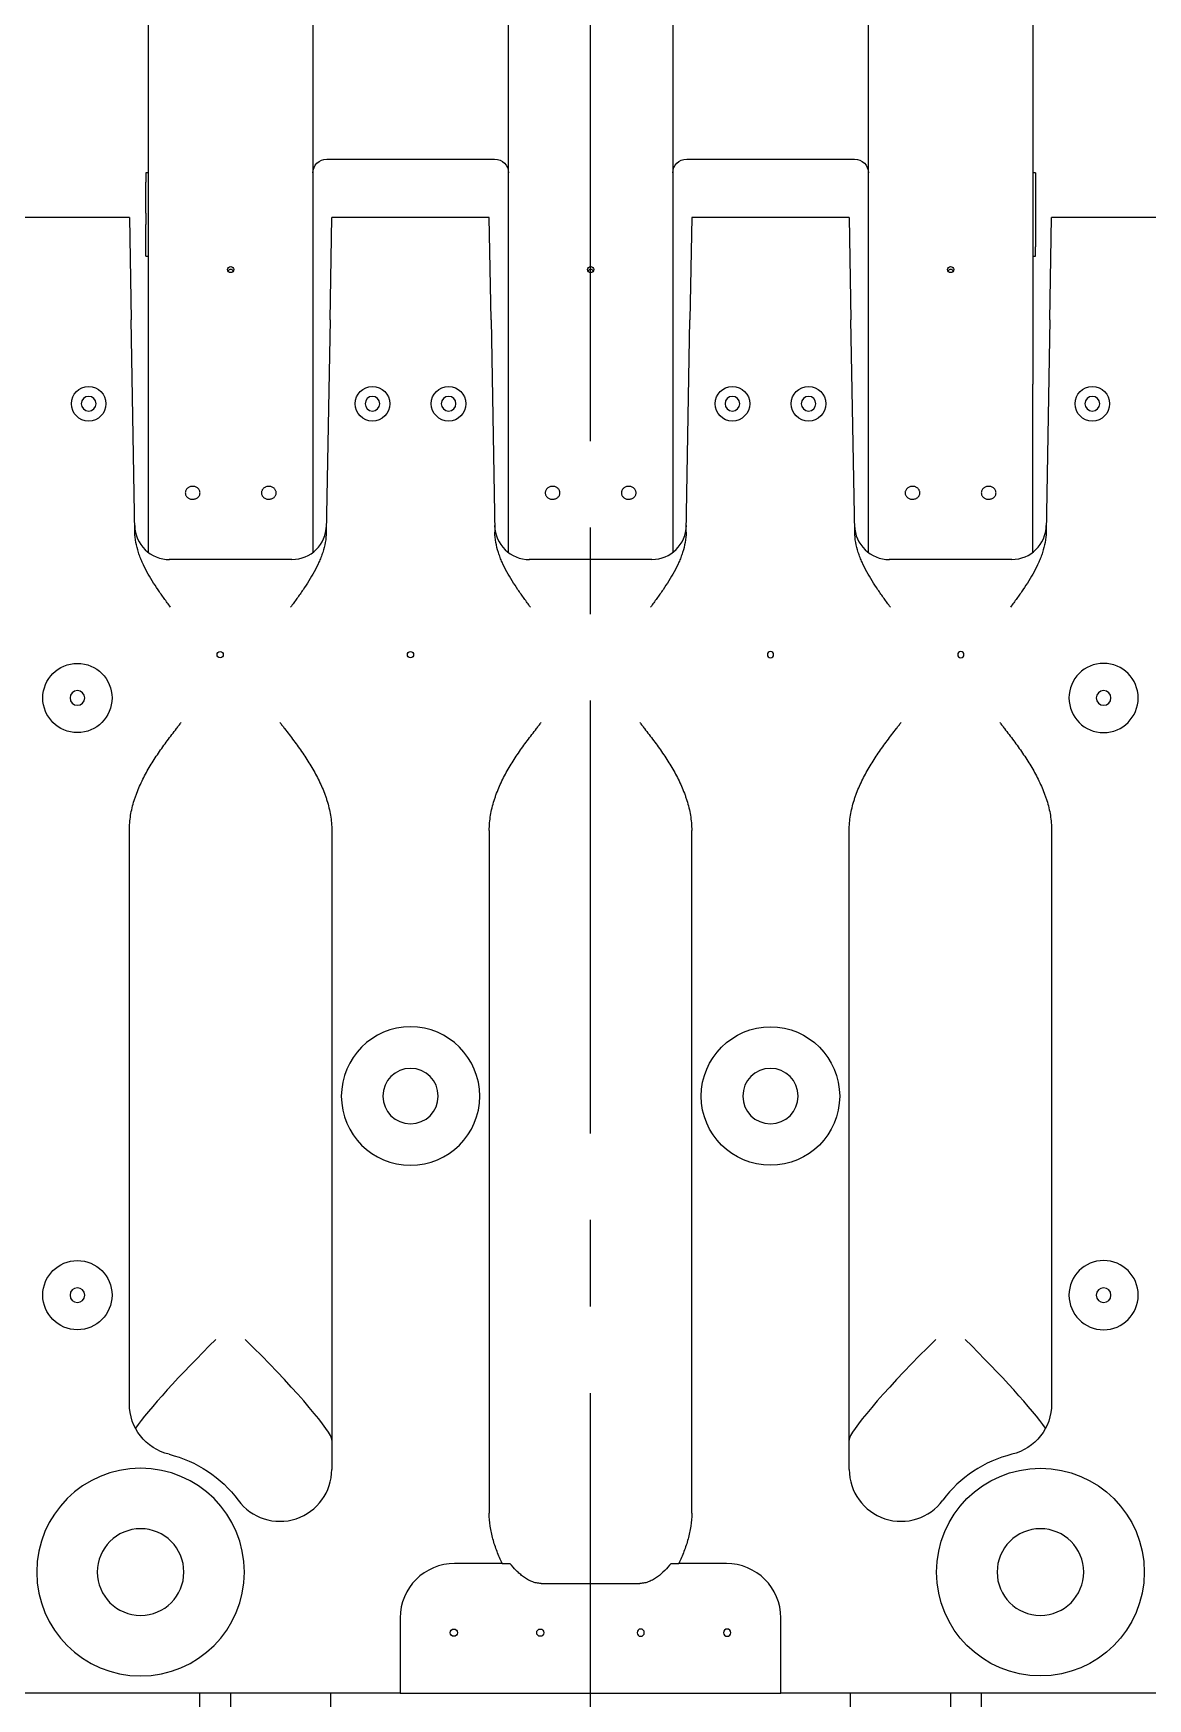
# Model space of a CAD drawing. Header units: millimetres. Extents: x 10462777 to 22643323, y 453826 to 1389191.
# Drawn here: x 11290786 to 11291430, y 580603 to 581565 of the extents above; entities that cross this region are included whole.
import ezdxf

# ---------------------------------------------------------------- set-up
doc = ezdxf.new("R2010")
doc.units = ezdxf.units.MM
doc.header["$LTSCALE"] = 200
doc.header["$MEASUREMENT"] = 0
doc.linetypes.add('CENTER', pattern=[2, 1.25, -0.25, 0.25, -0.25])
doc.linetypes.add('PHANTOM', pattern=[2.5, 1.25, -0.25, 0.25, -0.25, 0.25, -0.25])
doc.layers.get('0').update_dxf_attribs({"linetype": 'CONTINUOUS'})
doc.layers.add('1', color=1, linetype='CENTER')
doc.layers.add('2', color=2, linetype='CONTINUOUS')
doc.layers.add('LAYOUT', color=8, linetype='CONTINUOUS', lineweight=25)

# ---------------------------------------------------------------- blocks, each defined once
blk = doc.blocks.new('A$C7DA30AB0')
at = {"layer": 'LAYOUT', "color": 6, "linetype": 'PHANTOM'}
blk.add_circle((3030.45, 3025.99, 0), 2693.02, dxfattribs=at)

msp = doc.modelspace()

# ---------------------------------------------------------------- linework, layer by layer
at = {"layer": '1', "color": 23, "linetype": 'CENTER'}
msp.add_line((11291107.87228, 579329.36568, 0), (11291107.87228, 587294.33381, 0), dxfattribs=at)
at = {"layer": '2', "color": 124, "linetype": 'Continuous'}
for p, q in [((11290852.46866, 581362.16834, 0), (11290852.46866, 581854.12157, 0)), ((11290947.47001, 581854.12157, 0), (11290947.47001, 581362.16834, 0)), ((11291060.47161, 581362.16834, 0), (11291060.47161, 581854.12157, 0)), ((11291155.47296, 581854.12157, 0), (11291155.47296, 581362.16834, 0)), ((11291268.47457, 581362.16834, 0), (11291268.47457, 581854.12157, 0)), ((11291363.47591, 581854.12157, 0), (11291363.47591, 581362.16834, 0)), ((11290955.47012, 581492.24045, 0), (11291052.4715, 581492.24045, 0)), ((11291163.47307, 581492.24045, 0), (11291260.47445, 581492.24045, 0)), ((11290852.46866, 581484.2178, 0), (11290850.96864, 581484.2178, 0)), ((11290850.96864, 581484.2178, 0), (11290850.96864, 581478.88317, 0)), ((11291364.97594, 581484.2178, 0), (11291363.47591, 581484.2178, 0)), ((11291364.97594, 581484.2178, 0), (11291364.97594, 581484.18078, 0)), ((11291364.97594, 581484.18078, 0), (11291364.97594, 581466.10268, 0)), ((11290850.96864, 581460.99396, 0), (11290850.96864, 581478.88317, 0)), ((11290850.96864, 581460.99396, 0), (11290850.96864, 581454.36544, 0)), ((11291364.97594, 581466.1397, 0), (11291364.97594, 581459.47416, 0)), ((11290841.3685, 581458.41265, 0), (11290750.36721, 581458.41265, 0)), ((11290841.3685, 581458.41265, 0), (11290842.40001, 581399.31722, 0)), ((11290850.96864, 581436.28733, 0), (11290850.96864, 581454.36544, 0)), ((11290957.33865, 581399.31722, 0), (11290958.37016, 581458.41265, 0)), ((11291049.37145, 581458.41265, 0), (11290958.37016, 581458.41265, 0)), ((11291050.40297, 581399.31722, 0), (11291049.37145, 581458.41265, 0)), ((11291166.37312, 581458.41265, 0), (11291165.3416, 581399.31722, 0)), ((11291257.37441, 581458.41265, 0), (11291166.37312, 581458.41265, 0)), ((11291257.37441, 581458.41265, 0), (11291258.40592, 581399.31722, 0)), ((11291364.97594, 581459.47416, 0), (11291364.97594, 581441.58495, 0)), ((11291373.34456, 581399.31722, 0), (11291374.37607, 581458.41265, 0)), ((11291465.97737, 581458.41265, 0), (11291374.37607, 581458.41265, 0)), ((11290850.96864, 581436.25032, 0), (11290850.96864, 581436.28733, 0)), ((11290850.96864, 581436.25032, 0), (11290852.46866, 581436.25032, 0)), ((11291363.47591, 581436.25032, 0), (11291364.97594, 581436.25032, 0)), ((11291364.97594, 581436.25032, 0), (11291364.97594, 581441.58495, 0)), ((11290844.53953, 581276.74454, 0), (11290842.40001, 581399.31722, 0)), ((11290957.33865, 581399.31722, 0), (11290955.19913, 581276.74454, 0)), ((11291050.40297, 581399.31722, 0), (11291052.54248, 581276.74454, 0)), ((11291163.20209, 581276.74454, 0), (11291165.3416, 581399.31722, 0)), ((11291260.54544, 581276.74454, 0), (11291258.40592, 581399.31722, 0)), ((11291373.34456, 581399.31722, 0), (11291371.20504, 581276.74454, 0)), ((11290852.46866, 581264.91036, 0), (11290852.46866, 581362.16834, 0)), ((11290947.47001, 581362.16834, 0), (11290947.47001, 581265.06154, 0)), ((11291060.47161, 581264.91036, 0), (11291060.47161, 581362.16834, 0)), ((11291155.47296, 581362.16834, 0), (11291155.47296, 581265.06154, 0)), ((11291268.47457, 581264.91036, 0), (11291268.47457, 581362.16834, 0)), ((11291363.47591, 581265.06154, 0), (11291363.47591, 581362.16834, 0)), ((11290935.26851, 581260.90984, 0), (11290864.47015, 581260.90984, 0)), ((11291143.27147, 581260.90984, 0), (11291072.4731, 581260.90984, 0)), ((11291351.27442, 581260.90984, 0), (11291280.47606, 581260.90984, 0)), ((11290841.3685, 580773.10245, 0), (11290841.3685, 581104.32252, 0)), ((11290958.37016, 581104.32252, 0), (11290958.37016, 580735.22986, 0)), ((11291049.37145, 581104.32252, 0), (11291049.37145, 580709.98565, 0)), ((11291166.37312, 580709.98565, 0), (11291166.37312, 581104.32252, 0)), ((11291257.37441, 580735.22986, 0), (11291257.37441, 581104.32252, 0)), ((11291374.37607, 581104.32252, 0), (11291374.37607, 580773.10245, 0)), ((11291056.91223, 580680.9016, 0), (11291029.37117, 580680.9016, 0)), ((11291186.3734, 580680.9016, 0), (11291158.83234, 580680.9016, 0)), ((11291079.37188, 580669.32958, 0), (11291136.37269, 580669.32958, 0)), ((11290997.87072, 580649.40116, 0), (11290997.87072, 580605.90054, 0)), ((11291217.87385, 580605.90054, 0), (11291217.87385, 580649.40116, 0)), ((11290997.87072, 580605.90054, 0), (11290780.86764, 580605.90054, 0)), ((11290997.87072, 580605.90054, 0), (11291217.87385, 580605.90054, 0)), ((11291434.87693, 580605.90054, 0), (11291217.87385, 580605.90054, 0))]:
    msp.add_line(p, q, dxfattribs=at)
at = {"layer": '2', "color": 252, "linetype": 'Continuous'}
for p, q in [((11290881.86907, 580605.90054, 0), (11290881.86907, 580465.89855, 0)), ((11290899.86933, 580605.90054, 0), (11290899.86933, 580591.47283, 0)), ((11290957.87015, 580565.93515, 0), (11290957.87015, 580605.90054, 0)), ((11291257.87441, 580605.90054, 0), (11291257.87441, 580565.93515, 0)), ((11291315.87524, 580605.90054, 0), (11291315.87524, 580580.74893, 0)), ((11291333.87549, 580465.89855, 0), (11291333.87549, 580605.90054, 0))]:
    msp.add_line(p, q, dxfattribs=at)
at = {"layer": '2', "color": 124, "linetype": 'Continuous'}
for centre, radius in [((11290817.86816, 581350.91112, 0), 10.00014), ((11290981.87049, 581350.91112, 0), 10.00014), ((11291025.87112, 581350.91112, 0), 10.00014), ((11291189.87345, 581350.91112, 0), 10.00014), ((11291233.87407, 581350.91112, 0), 10.00014), ((11291397.8764, 581350.91112, 0), 10.00014), ((11290893.86924, 581205.90906, 0), 1.80003), ((11291003.87081, 581205.90906, 0), 1.80003), ((11290811.36807, 581180.90871, 0), 20.00028), ((11291211.87376, 580950.90544, 0), 40.00057), ((11290811.36807, 580835.9038, 0), 20.00028), ((11291367.87598, 580675.90153, 0), 60.00085), ((11291028.87116, 580640.90104, 0), 2.10003), ((11291078.87187, 580640.90104, 0), 2.10003)]:
    msp.add_circle(centre, radius, dxfattribs=at)
at = {"layer": '2', "color": 124, "linetype": 'Continuous', "extrusion": (0, 0, -1)}
for centre, radius in [((-11290817.86816, 581350.91112, 0), 4.25006), ((-11290981.87049, 581350.91112, 0), 4.25006), ((-11291025.87112, 581350.91112, 0), 4.25006), ((-11291189.87345, 581350.91112, 0), 4.25006), ((-11291233.87407, 581350.91112, 0), 4.25006), ((-11291397.8764, 581350.91112, 0), 4.25006), ((-11291211.87376, 581205.90906, 0), 1.80003), ((-11291321.87532, 581205.90906, 0), 1.80003), ((-11291404.3765, 581180.90871, 0), 20.00028), ((-11290811.36807, 581180.90871, 0), 4.25006), ((-11291404.3765, 581180.90871, 0), 4.25006), ((-11291003.87081, 580950.90544, 0), 40.00057), ((-11291003.87081, 580950.90544, 0), 16.00023), ((-11291211.87376, 580950.90544, 0), 16.00023), ((-11291404.3765, 580835.9038, 0), 20.00028), ((-11290811.36807, 580835.9038, 0), 4.25006), ((-11291404.3765, 580835.9038, 0), 4.25006), ((-11290847.86859, 580675.90153, 0), 60.00085), ((-11290847.86859, 580675.90153, 0), 25.02536), ((-11291367.87598, 580675.90153, 0), 25.02536), ((-11291136.8727, 580640.90104, 0), 2.10003), ((-11291186.87341, 580640.90104, 0), 2.10003)]:
    msp.add_circle(centre, radius, dxfattribs=at)
for centre, radius, start, end in [((-11290955.47012, 581484.24034, 0), 8.00011, 0, 90), ((-11291052.4715, 581484.24034, 0), 8.00011, 90, 180), ((-11291163.47307, 581484.24034, 0), 8.00011, 0, 90), ((-11291260.47445, 581484.24034, 0), 8.00011, 90, 180), ((-11290871.36892, 580773.10245, 0), 30.00043, 283.59162274, 0), ((-11291344.37564, 580773.10245, 0), 30.00043, 180, 256.40837726), ((-11290847.86859, 580675.90153, 0), 70.00099, 103.59162274, 143.6102553)]:
    msp.add_arc(centre, radius, start, end, dxfattribs=at)
at = {"layer": '2', "color": 124, "linetype": 'Continuous'}
for centre, radius, start, end in [((11290864.47015, 581280.91013, 0), 20.00028, 180.99999996, 270.55291165), ((11290935.26851, 581280.91013, 0), 20.00028, 270.17483988, 359.00000004), ((11291072.4731, 581280.91013, 0), 20.00028, 180.99999996, 270.55291165), ((11291143.27147, 581280.91013, 0), 20.00028, 270.17483988, 359.00000004), ((11291280.47606, 581280.91013, 0), 20.00028, 180.99999996, 270.55291165), ((11291351.27442, 581280.91013, 0), 20.00028, 270.17483988, 359.00000004), ((11291367.87598, 580675.90153, 0), 70.00099, 103.59162274, 143.6102553), ((11290928.36973, 580735.22986, 0), 30.00043, 216.3897447, 0), ((11291287.37483, 580735.22986, 0), 30.00043, 180, 323.6102553), ((11291029.37117, 580649.40116, 0), 31.50045, 90, 180), ((11291186.3734, 580649.40116, 0), 31.50045, 0, 90)]:
    msp.add_arc(centre, radius, start, end, dxfattribs=at)
for centre in [(11290899.96933, 581428.42756, 0), (11291107.97229, 581428.42756, 0), (11291315.97524, 581428.42756, 0)]:
    msp.add_ellipse(centre, major_axis=(1.80003, 0), ratio=0.993830785, dxfattribs=at)
for centre, major_axis, ratio, start_param, end_param in [((11290899.96933, 581426.65302, 0), (1.80003, 0), 0.993830785, 0.519048081, 2.622539926), ((11291107.97229, 581426.65302, 0), (1.80003, 0), 0.993830785, 0.519048081, 2.622539926), ((11291315.97524, 581426.65302, 0), (1.80003, 0), 0.993830785, 0.519048081, 2.622539926), ((11290891.36921, 580801.62575, 0), (-49.81044, -49.81044), 0.087488664, 4.625122518, 5.819255732), ((11290908.36945, 580801.62575, 0), (-49.81044, 49.81044), 0.087488664, 3.316125579, 4.799655443), ((11291307.37512, 580801.62575, 0), (-49.81044, -49.81044), 0.087488664, 4.625122518, 6.108652382), ((11291324.37536, 580801.62575, 0), (-49.81044, 49.81044), 0.087488664, 3.605522229, 4.799655443), ((11290908.36945, 580752.19657, 0), (-50.00071, 0), 0.259807691, 3.141592654, 3.228859116), ((11291307.37512, 580752.19657, 0), (-50.00071, 0), 0.259807691, 6.195918845, 6.283185307)]:
    msp.add_ellipse(centre, major_axis=major_axis, ratio=ratio, start_param=start_param, end_param=end_param, dxfattribs=at)
for points, knots in [([(11290873.71896, 581299.39766, 0), (11290873.71896, 581299.64413, 0), (11290873.74651, 581299.887, 0), (11290873.85448, 581300.36579, 0), (11290873.93621, 581300.6042, 0), (11290874.14954, 581301.05968, 0), (11290874.28008, 581301.27614, 0), (11290874.5885, 581301.68648, 0), (11290874.768, 581301.88111, 0), (11290875.16009, 581302.23045, 0), (11290875.37404, 581302.38747, 0), (11290875.83861, 581302.66506, 0), (11290876.08595, 581302.78318, 0), (11290876.59734, 581302.97294, 0), (11290876.86516, 581303.04605, 0), (11290877.41378, 581303.14391, 0), (11290877.68955, 581303.16813, 0), (11290878.24395, 581303.16839, 0), (11290878.52551, 581303.14365, 0), (11290879.07061, 581303.04648, 0), (11290879.33556, 581302.9746, 0), (11290879.85014, 581302.78414, 0), (11290880.09904, 581302.6651, 0), (11290880.55963, 581302.39028, 0), (11290880.77431, 581302.23354, 0), (11290881.17121, 581301.88021, 0), (11290881.34741, 581301.68886, 0), (11290881.65531, 581301.2801, 0), (11290881.78838, 581301.0599, 0), (11290882.00186, 581300.60416, 0), (11290882.08228, 581300.37016, 0), (11290882.19109, 581299.89021, 0), (11290882.21898, 581299.64244, 0), (11290882.21918, 581299.15553, 0), (11290882.19238, 581298.91407, 0), (11290882.08389, 581298.43517, 0), (11290882.00235, 581298.20083, 0), (11290881.79081, 581297.75549, 0), (11290881.65946, 581297.54117, 0), (11290881.34876, 581297.13745, 0), (11290881.17292, 581296.95208, 0), (11290880.78144, 581296.61306, 0), (11290880.56307, 581296.45809, 0), (11290880.10098, 581296.19166, 0), (11290879.857, 581296.07916, 0), (11290879.3431, 581295.89544, 0), (11290879.07284, 581295.82486, 0), (11290878.52954, 581295.73167, 0), (11290878.25364, 581295.70785, 0), (11290877.693, 581295.70736, 0), (11290877.41572, 581295.73086, 0), (11290876.87254, 581295.82318, 0), (11290876.60309, 581295.89302, 0), (11290876.08757, 581296.07634, 0), (11290875.84333, 581296.18858, 0), (11290875.38145, 581296.45384, 0), (11290875.16248, 581296.60858, 0), (11290874.76986, 581296.94738, 0), (11290874.59384, 581297.13238, 0), (11290874.28313, 581297.53441, 0), (11290874.1505, 581297.74972, 0), (11290873.93807, 581298.19473, 0), (11290873.85651, 581298.42723, 0), (11290873.74652, 581298.90783, 0), (11290873.71896, 581299.15119, 0), (11290873.71896, 581299.39766, 0)], [0, 0, 0, 0, 0.03125, 0.03125, 0.0625, 0.0625, 0.09375, 0.09375, 0.125, 0.125, 0.15625, 0.15625, 0.1875, 0.1875, 0.21875, 0.21875, 0.25, 0.25, 0.28125, 0.28125, 0.3125, 0.3125, 0.34375, 0.34375, 0.375, 0.375, 0.40625, 0.40625, 0.4375, 0.4375, 0.46875, 0.46875, 0.5, 0.5, 0.53125, 0.53125, 0.5625, 0.5625, 0.59375, 0.59375, 0.625, 0.625, 0.65625, 0.65625, 0.6875, 0.6875, 0.71875, 0.71875, 0.75, 0.75, 0.78125, 0.78125, 0.8125, 0.8125, 0.84375, 0.84375, 0.875, 0.875, 0.90625, 0.90625, 0.9375, 0.9375, 0.96875, 0.96875, 1, 1, 1, 1]), ([(11290917.71958, 581299.39766, 0), (11290917.71958, 581299.64413, 0), (11290917.74714, 581299.887, 0), (11290917.85511, 581300.36579, 0), (11290917.93683, 581300.6042, 0), (11290918.15016, 581301.05968, 0), (11290918.28071, 581301.27614, 0), (11290918.58913, 581301.68648, 0), (11290918.76863, 581301.88111, 0), (11290919.16072, 581302.23045, 0), (11290919.37467, 581302.38747, 0), (11290919.83923, 581302.66506, 0), (11290920.08658, 581302.78318, 0), (11290920.59797, 581302.97294, 0), (11290920.86579, 581303.04605, 0), (11290921.4144, 581303.14391, 0), (11290921.69018, 581303.16813, 0), (11290922.24458, 581303.16839, 0), (11290922.52614, 581303.14365, 0), (11290923.07124, 581303.04648, 0), (11290923.33618, 581302.9746, 0), (11290923.85077, 581302.78414, 0), (11290924.09966, 581302.6651, 0), (11290924.56025, 581302.39028, 0), (11290924.77493, 581302.23354, 0), (11290925.17184, 581301.88021, 0), (11290925.34803, 581301.68886, 0), (11290925.65593, 581301.2801, 0), (11290925.78901, 581301.0599, 0), (11290926.00248, 581300.60416, 0), (11290926.0829, 581300.37016, 0), (11290926.19171, 581299.89021, 0), (11290926.21961, 581299.64244, 0), (11290926.2198, 581299.15553, 0), (11290926.19301, 581298.91407, 0), (11290926.08452, 581298.43517, 0), (11290926.00298, 581298.20083, 0), (11290925.79144, 581297.75549, 0), (11290925.66008, 581297.54117, 0), (11290925.34938, 581297.13745, 0), (11290925.17354, 581296.95208, 0), (11290924.78206, 581296.61306, 0), (11290924.5637, 581296.45809, 0), (11290924.1016, 581296.19166, 0), (11290923.85762, 581296.07916, 0), (11290923.34372, 581295.89544, 0), (11290923.07346, 581295.82486, 0), (11290922.53017, 581295.73167, 0), (11290922.25426, 581295.70785, 0), (11290921.69362, 581295.70736, 0), (11290921.41635, 581295.73086, 0), (11290920.87316, 581295.82318, 0), (11290920.60371, 581295.89302, 0), (11290920.0882, 581296.07634, 0), (11290919.84395, 581296.18858, 0), (11290919.38207, 581296.45384, 0), (11290919.16311, 581296.60858, 0), (11290918.77048, 581296.94738, 0), (11290918.59447, 581297.13238, 0), (11290918.28376, 581297.53441, 0), (11290918.15112, 581297.74972, 0), (11290917.93869, 581298.19473, 0), (11290917.85714, 581298.42723, 0), (11290917.74714, 581298.90783, 0), (11290917.71958, 581299.15119, 0), (11290917.71958, 581299.39766, 0)], [0, 0, 0, 0, 0.03125, 0.03125, 0.0625, 0.0625, 0.09375, 0.09375, 0.125, 0.125, 0.15625, 0.15625, 0.1875, 0.1875, 0.21875, 0.21875, 0.25, 0.25, 0.28125, 0.28125, 0.3125, 0.3125, 0.34375, 0.34375, 0.375, 0.375, 0.40625, 0.40625, 0.4375, 0.4375, 0.46875, 0.46875, 0.5, 0.5, 0.53125, 0.53125, 0.5625, 0.5625, 0.59375, 0.59375, 0.625, 0.625, 0.65625, 0.65625, 0.6875, 0.6875, 0.71875, 0.71875, 0.75, 0.75, 0.78125, 0.78125, 0.8125, 0.8125, 0.84375, 0.84375, 0.875, 0.875, 0.90625, 0.90625, 0.9375, 0.9375, 0.96875, 0.96875, 1, 1, 1, 1]), ([(11291081.72191, 581299.39766, 0), (11291081.72191, 581299.64413, 0), (11291081.74947, 581299.887, 0), (11291081.85744, 581300.36579, 0), (11291081.93916, 581300.6042, 0), (11291082.15249, 581301.05968, 0), (11291082.28304, 581301.27614, 0), (11291082.59146, 581301.68648, 0), (11291082.77095, 581301.88111, 0), (11291083.16305, 581302.23045, 0), (11291083.377, 581302.38747, 0), (11291083.84156, 581302.66506, 0), (11291084.08891, 581302.78318, 0), (11291084.6003, 581302.97294, 0), (11291084.86812, 581303.04605, 0), (11291085.41673, 581303.14391, 0), (11291085.69251, 581303.16813, 0), (11291086.24691, 581303.16839, 0), (11291086.52846, 581303.14365, 0), (11291087.07357, 581303.04648, 0), (11291087.33851, 581302.9746, 0), (11291087.8531, 581302.78414, 0), (11291088.10199, 581302.6651, 0), (11291088.56258, 581302.39028, 0), (11291088.77726, 581302.23354, 0), (11291089.17417, 581301.88021, 0), (11291089.35036, 581301.68886, 0), (11291089.65826, 581301.2801, 0), (11291089.79134, 581301.0599, 0), (11291090.00481, 581300.60416, 0), (11291090.08523, 581300.37016, 0), (11291090.19404, 581299.89021, 0), (11291090.22193, 581299.64244, 0), (11291090.22213, 581299.15553, 0), (11291090.19534, 581298.91407, 0), (11291090.08685, 581298.43517, 0), (11291090.00531, 581298.20083, 0), (11291089.79377, 581297.75549, 0), (11291089.66241, 581297.54117, 0), (11291089.35171, 581297.13745, 0), (11291089.17587, 581296.95208, 0), (11291088.78439, 581296.61306, 0), (11291088.56603, 581296.45809, 0), (11291088.10393, 581296.19166, 0), (11291087.85995, 581296.07916, 0), (11291087.34605, 581295.89544, 0), (11291087.07579, 581295.82486, 0), (11291086.5325, 581295.73167, 0), (11291086.25659, 581295.70785, 0), (11291085.69595, 581295.70736, 0), (11291085.41868, 581295.73086, 0), (11291084.87549, 581295.82318, 0), (11291084.60604, 581295.89302, 0), (11291084.09053, 581296.07634, 0), (11291083.84628, 581296.18858, 0), (11291083.3844, 581296.45384, 0), (11291083.16544, 581296.60858, 0), (11291082.77281, 581296.94738, 0), (11291082.5968, 581297.13238, 0), (11291082.28609, 581297.53441, 0), (11291082.15345, 581297.74972, 0), (11291081.94102, 581298.19473, 0), (11291081.85947, 581298.42723, 0), (11291081.74947, 581298.90783, 0), (11291081.72191, 581299.15119, 0), (11291081.72191, 581299.39766, 0)], [0, 0, 0, 0, 0.03125, 0.03125, 0.0625, 0.0625, 0.09375, 0.09375, 0.125, 0.125, 0.15625, 0.15625, 0.1875, 0.1875, 0.21875, 0.21875, 0.25, 0.25, 0.28125, 0.28125, 0.3125, 0.3125, 0.34375, 0.34375, 0.375, 0.375, 0.40625, 0.40625, 0.4375, 0.4375, 0.46875, 0.46875, 0.5, 0.5, 0.53125, 0.53125, 0.5625, 0.5625, 0.59375, 0.59375, 0.625, 0.625, 0.65625, 0.65625, 0.6875, 0.6875, 0.71875, 0.71875, 0.75, 0.75, 0.78125, 0.78125, 0.8125, 0.8125, 0.84375, 0.84375, 0.875, 0.875, 0.90625, 0.90625, 0.9375, 0.9375, 0.96875, 0.96875, 1, 1, 1, 1]), ([(11291125.72254, 581299.39766, 0), (11291125.72254, 581299.64413, 0), (11291125.75009, 581299.887, 0), (11291125.85806, 581300.36579, 0), (11291125.93978, 581300.6042, 0), (11291126.15312, 581301.05968, 0), (11291126.28366, 581301.27614, 0), (11291126.59208, 581301.68648, 0), (11291126.77158, 581301.88111, 0), (11291127.16367, 581302.23045, 0), (11291127.37762, 581302.38747, 0), (11291127.84219, 581302.66506, 0), (11291128.08953, 581302.78318, 0), (11291128.60092, 581302.97294, 0), (11291128.86874, 581303.04605, 0), (11291129.41736, 581303.14391, 0), (11291129.69313, 581303.16813, 0), (11291130.24753, 581303.16839, 0), (11291130.52909, 581303.14365, 0), (11291131.07419, 581303.04648, 0), (11291131.33914, 581302.9746, 0), (11291131.85372, 581302.78414, 0), (11291132.10262, 581302.6651, 0), (11291132.56321, 581302.39028, 0), (11291132.77789, 581302.23354, 0), (11291133.17479, 581301.88021, 0), (11291133.35099, 581301.68886, 0), (11291133.65889, 581301.2801, 0), (11291133.79196, 581301.0599, 0), (11291134.00544, 581300.60416, 0), (11291134.08586, 581300.37016, 0), (11291134.19467, 581299.89021, 0), (11291134.22256, 581299.64244, 0), (11291134.22276, 581299.15553, 0), (11291134.19596, 581298.91407, 0), (11291134.08747, 581298.43517, 0), (11291134.00593, 581298.20083, 0), (11291133.79439, 581297.75549, 0), (11291133.66304, 581297.54117, 0), (11291133.35234, 581297.13745, 0), (11291133.17649, 581296.95208, 0), (11291132.78502, 581296.61306, 0), (11291132.56665, 581296.45809, 0), (11291132.10456, 581296.19166, 0), (11291131.86058, 581296.07916, 0), (11291131.34667, 581295.89544, 0), (11291131.07641, 581295.82486, 0), (11291130.53312, 581295.73167, 0), (11291130.25722, 581295.70785, 0), (11291129.69658, 581295.70736, 0), (11291129.4193, 581295.73086, 0), (11291128.87612, 581295.82318, 0), (11291128.60667, 581295.89302, 0), (11291128.09115, 581296.07634, 0), (11291127.84691, 581296.18858, 0), (11291127.38502, 581296.45384, 0), (11291127.16606, 581296.60858, 0), (11291126.77344, 581296.94738, 0), (11291126.59742, 581297.13238, 0), (11291126.28671, 581297.53441, 0), (11291126.15408, 581297.74972, 0), (11291125.94165, 581298.19473, 0), (11291125.86009, 581298.42723, 0), (11291125.7501, 581298.90783, 0), (11291125.72254, 581299.15119, 0), (11291125.72254, 581299.39766, 0)], [0, 0, 0, 0, 0.03125, 0.03125, 0.0625, 0.0625, 0.09375, 0.09375, 0.125, 0.125, 0.15625, 0.15625, 0.1875, 0.1875, 0.21875, 0.21875, 0.25, 0.25, 0.28125, 0.28125, 0.3125, 0.3125, 0.34375, 0.34375, 0.375, 0.375, 0.40625, 0.40625, 0.4375, 0.4375, 0.46875, 0.46875, 0.5, 0.5, 0.53125, 0.53125, 0.5625, 0.5625, 0.59375, 0.59375, 0.625, 0.625, 0.65625, 0.65625, 0.6875, 0.6875, 0.71875, 0.71875, 0.75, 0.75, 0.78125, 0.78125, 0.8125, 0.8125, 0.84375, 0.84375, 0.875, 0.875, 0.90625, 0.90625, 0.9375, 0.9375, 0.96875, 0.96875, 1, 1, 1, 1]), ([(11291289.72487, 581299.39766, 0), (11291289.72487, 581299.64413, 0), (11291289.75242, 581299.887, 0), (11291289.86039, 581300.36579, 0), (11291289.94211, 581300.6042, 0), (11291290.15545, 581301.05968, 0), (11291290.28599, 581301.27614, 0), (11291290.59441, 581301.68648, 0), (11291290.77391, 581301.88111, 0), (11291291.166, 581302.23045, 0), (11291291.37995, 581302.38747, 0), (11291291.84452, 581302.66506, 0), (11291292.09186, 581302.78318, 0), (11291292.60325, 581302.97294, 0), (11291292.87107, 581303.04605, 0), (11291293.41969, 581303.14391, 0), (11291293.69546, 581303.16813, 0), (11291294.24986, 581303.16839, 0), (11291294.53142, 581303.14365, 0), (11291295.07652, 581303.04648, 0), (11291295.34147, 581302.9746, 0), (11291295.85605, 581302.78414, 0), (11291296.10495, 581302.6651, 0), (11291296.56554, 581302.39028, 0), (11291296.78022, 581302.23354, 0), (11291297.17712, 581301.88021, 0), (11291297.35332, 581301.68886, 0), (11291297.66122, 581301.2801, 0), (11291297.79429, 581301.0599, 0), (11291298.00777, 581300.60416, 0), (11291298.08818, 581300.37016, 0), (11291298.197, 581299.89021, 0), (11291298.22489, 581299.64244, 0), (11291298.22509, 581299.15553, 0), (11291298.19829, 581298.91407, 0), (11291298.0898, 581298.43517, 0), (11291298.00826, 581298.20083, 0), (11291297.79672, 581297.75549, 0), (11291297.66537, 581297.54117, 0), (11291297.35467, 581297.13745, 0), (11291297.17882, 581296.95208, 0), (11291296.78735, 581296.61306, 0), (11291296.56898, 581296.45809, 0), (11291296.10689, 581296.19166, 0), (11291295.86291, 581296.07916, 0), (11291295.349, 581295.89544, 0), (11291295.07874, 581295.82486, 0), (11291294.53545, 581295.73167, 0), (11291294.25954, 581295.70785, 0), (11291293.69891, 581295.70736, 0), (11291293.42163, 581295.73086, 0), (11291292.87845, 581295.82318, 0), (11291292.609, 581295.89302, 0), (11291292.09348, 581296.07634, 0), (11291291.84923, 581296.18858, 0), (11291291.38735, 581296.45384, 0), (11291291.16839, 581296.60858, 0), (11291290.77577, 581296.94738, 0), (11291290.59975, 581297.13238, 0), (11291290.28904, 581297.53441, 0), (11291290.15641, 581297.74972, 0), (11291289.94397, 581298.19473, 0), (11291289.86242, 581298.42723, 0), (11291289.75243, 581298.90783, 0), (11291289.72487, 581299.15119, 0), (11291289.72487, 581299.39766, 0)], [0, 0, 0, 0, 0.03125, 0.03125, 0.0625, 0.0625, 0.09375, 0.09375, 0.125, 0.125, 0.15625, 0.15625, 0.1875, 0.1875, 0.21875, 0.21875, 0.25, 0.25, 0.28125, 0.28125, 0.3125, 0.3125, 0.34375, 0.34375, 0.375, 0.375, 0.40625, 0.40625, 0.4375, 0.4375, 0.46875, 0.46875, 0.5, 0.5, 0.53125, 0.53125, 0.5625, 0.5625, 0.59375, 0.59375, 0.625, 0.625, 0.65625, 0.65625, 0.6875, 0.6875, 0.71875, 0.71875, 0.75, 0.75, 0.78125, 0.78125, 0.8125, 0.8125, 0.84375, 0.84375, 0.875, 0.875, 0.90625, 0.90625, 0.9375, 0.9375, 0.96875, 0.96875, 1, 1, 1, 1]), ([(11291333.72549, 581299.39766, 0), (11291333.72549, 581299.64413, 0), (11291333.75305, 581299.887, 0), (11291333.86102, 581300.36579, 0), (11291333.94274, 581300.6042, 0), (11291334.15607, 581301.05968, 0), (11291334.28662, 581301.27614, 0), (11291334.59504, 581301.68648, 0), (11291334.77453, 581301.88111, 0), (11291335.16663, 581302.23045, 0), (11291335.38058, 581302.38747, 0), (11291335.84514, 581302.66506, 0), (11291336.09249, 581302.78318, 0), (11291336.60388, 581302.97294, 0), (11291336.87169, 581303.04605, 0), (11291337.42031, 581303.14391, 0), (11291337.69609, 581303.16813, 0), (11291338.25049, 581303.16839, 0), (11291338.53204, 581303.14365, 0), (11291339.07715, 581303.04648, 0), (11291339.34209, 581302.9746, 0), (11291339.85668, 581302.78414, 0), (11291340.10557, 581302.6651, 0), (11291340.56616, 581302.39028, 0), (11291340.78084, 581302.23354, 0), (11291341.17775, 581301.88021, 0), (11291341.35394, 581301.68886, 0), (11291341.66184, 581301.2801, 0), (11291341.79492, 581301.0599, 0), (11291342.00839, 581300.60416, 0), (11291342.08881, 581300.37016, 0), (11291342.19762, 581299.89021, 0), (11291342.22551, 581299.64244, 0), (11291342.22571, 581299.15553, 0), (11291342.19892, 581298.91407, 0), (11291342.09043, 581298.43517, 0), (11291342.00889, 581298.20083, 0), (11291341.79735, 581297.75549, 0), (11291341.66599, 581297.54117, 0), (11291341.35529, 581297.13745, 0), (11291341.17945, 581296.95208, 0), (11291340.78797, 581296.61306, 0), (11291340.56961, 581296.45809, 0), (11291340.10751, 581296.19166, 0), (11291339.86353, 581296.07916, 0), (11291339.34963, 581295.89544, 0), (11291339.07937, 581295.82486, 0), (11291338.53608, 581295.73167, 0), (11291338.26017, 581295.70785, 0), (11291337.69953, 581295.70736, 0), (11291337.42226, 581295.73086, 0), (11291336.87907, 581295.82318, 0), (11291336.60962, 581295.89302, 0), (11291336.09411, 581296.07634, 0), (11291335.84986, 581296.18858, 0), (11291335.38798, 581296.45384, 0), (11291335.16902, 581296.60858, 0), (11291334.77639, 581296.94738, 0), (11291334.60038, 581297.13238, 0), (11291334.28967, 581297.53441, 0), (11291334.15703, 581297.74972, 0), (11291333.9446, 581298.19473, 0), (11291333.86304, 581298.42723, 0), (11291333.75305, 581298.90783, 0), (11291333.72549, 581299.15119, 0), (11291333.72549, 581299.39766, 0)], [0, 0, 0, 0, 0.03125, 0.03125, 0.0625, 0.0625, 0.09375, 0.09375, 0.125, 0.125, 0.15625, 0.15625, 0.1875, 0.1875, 0.21875, 0.21875, 0.25, 0.25, 0.28125, 0.28125, 0.3125, 0.3125, 0.34375, 0.34375, 0.375, 0.375, 0.40625, 0.40625, 0.4375, 0.4375, 0.46875, 0.46875, 0.5, 0.5, 0.53125, 0.53125, 0.5625, 0.5625, 0.59375, 0.59375, 0.625, 0.625, 0.65625, 0.65625, 0.6875, 0.6875, 0.71875, 0.71875, 0.75, 0.75, 0.78125, 0.78125, 0.8125, 0.8125, 0.84375, 0.84375, 0.875, 0.875, 0.90625, 0.90625, 0.9375, 0.9375, 0.96875, 0.96875, 1, 1, 1, 1]), ([(11290865.14183, 581233.4236, 0), (11290864.53219, 581234.25544, 0), (11290863.92442, 581235.08512, 0), (11290862.71138, 581236.74869, 0), (11290862.10692, 581237.58148, 0), (11290860.30531, 581240.0855, 0), (11290859.11988, 581241.76239, 0), (11290855.6555, 581246.83742, 0), (11290853.46696, 581250.27918, 0), (11290850.5606, 581255.62345, 0), (11290849.65478, 581257.43525, 0), (11290848.42072, 581260.21311, 0), (11290848.03021, 581261.14912, 0), (11290847.29702, 581263.04421, 0), (11290846.95543, 581264.0009, 0), (11290846.02153, 581266.87967, 0), (11290845.51641, 581268.81822, 0), (11290844.79345, 581272.74271, 0), (11290844.57472, 581274.72849, 0), (11290844.53953, 581276.74454, 0)], [0, 0, 0, 0, 0.0625, 0.0625, 0.125, 0.125, 0.25, 0.25, 0.5, 0.5, 0.625, 0.625, 0.6875, 0.6875, 0.75, 0.75, 0.875, 0.875, 1, 1, 1, 1]), ([(11290955.19913, 581276.74454, 0), (11290955.16394, 581274.72849, 0), (11290954.94521, 581272.74271, 0), (11290954.22225, 581268.81822, 0), (11290953.71713, 581266.87967, 0), (11290952.78323, 581264.0009, 0), (11290952.44164, 581263.04421, 0), (11290951.70845, 581261.14912, 0), (11290951.31794, 581260.21311, 0), (11290950.08388, 581257.43525, 0), (11290949.17806, 581255.62345, 0), (11290946.2717, 581250.27918, 0), (11290944.08316, 581246.83742, 0), (11290940.61878, 581241.76239, 0), (11290939.43335, 581240.0855, 0), (11290937.63173, 581237.58148, 0), (11290937.02728, 581236.74869, 0), (11290935.81424, 581235.08512, 0), (11290935.20647, 581234.25544, 0), (11290934.59683, 581233.4236, 0)], [0, 0, 0, 0, 0.125, 0.125, 0.25, 0.25, 0.3125, 0.3125, 0.375, 0.375, 0.5, 0.5, 0.75, 0.75, 0.875, 0.875, 0.9375, 0.9375, 1, 1, 1, 1]), ([(11291073.14479, 581233.4236, 0), (11291072.53515, 581234.25544, 0), (11291071.92737, 581235.08512, 0), (11291070.71433, 581236.74869, 0), (11291070.10988, 581237.58148, 0), (11291068.30827, 581240.0855, 0), (11291067.12284, 581241.76239, 0), (11291063.65846, 581246.83742, 0), (11291061.46992, 581250.27918, 0), (11291058.56356, 581255.62345, 0), (11291057.65773, 581257.43525, 0), (11291056.42367, 581260.21311, 0), (11291056.03316, 581261.14912, 0), (11291055.29997, 581263.04421, 0), (11291054.95838, 581264.0009, 0), (11291054.02449, 581266.87967, 0), (11291053.51937, 581268.81822, 0), (11291052.7964, 581272.74271, 0), (11291052.57767, 581274.72849, 0), (11291052.54248, 581276.74454, 0)], [0, 0, 0, 0, 0.0625, 0.0625, 0.125, 0.125, 0.25, 0.25, 0.5, 0.5, 0.625, 0.625, 0.6875, 0.6875, 0.75, 0.75, 0.875, 0.875, 1, 1, 1, 1]), ([(11291163.20209, 581276.74454, 0), (11291163.1669, 581274.72849, 0), (11291162.94817, 581272.74271, 0), (11291162.2252, 581268.81822, 0), (11291161.72008, 581266.87967, 0), (11291160.78619, 581264.0009, 0), (11291160.4446, 581263.04421, 0), (11291159.71141, 581261.14912, 0), (11291159.32089, 581260.21311, 0), (11291158.08684, 581257.43525, 0), (11291157.18101, 581255.62345, 0), (11291154.27465, 581250.27918, 0), (11291152.08611, 581246.83742, 0), (11291148.62173, 581241.76239, 0), (11291147.4363, 581240.0855, 0), (11291145.63469, 581237.58148, 0), (11291145.03023, 581236.74869, 0), (11291143.8172, 581235.08512, 0), (11291143.20942, 581234.25544, 0), (11291142.59978, 581233.4236, 0)], [0, 0, 0, 0, 0.125, 0.125, 0.25, 0.25, 0.3125, 0.3125, 0.375, 0.375, 0.5, 0.5, 0.75, 0.75, 0.875, 0.875, 0.9375, 0.9375, 1, 1, 1, 1]), ([(11291281.14774, 581233.4236, 0), (11291280.5381, 581234.25544, 0), (11291279.93033, 581235.08512, 0), (11291278.71729, 581236.74869, 0), (11291278.11283, 581237.58148, 0), (11291276.31122, 581240.0855, 0), (11291275.12579, 581241.76239, 0), (11291271.66141, 581246.83742, 0), (11291269.47287, 581250.27918, 0), (11291266.56651, 581255.62345, 0), (11291265.66068, 581257.43525, 0), (11291264.42663, 581260.21311, 0), (11291264.03612, 581261.14912, 0), (11291263.30293, 581263.04421, 0), (11291262.96134, 581264.0009, 0), (11291262.02744, 581266.87967, 0), (11291261.52232, 581268.81822, 0), (11291260.79936, 581272.74271, 0), (11291260.58063, 581274.72849, 0), (11291260.54544, 581276.74454, 0)], [0, 0, 0, 0, 0.0625, 0.0625, 0.125, 0.125, 0.25, 0.25, 0.5, 0.5, 0.625, 0.625, 0.6875, 0.6875, 0.75, 0.75, 0.875, 0.875, 1, 1, 1, 1]), ([(11291371.20504, 581276.74454, 0), (11291371.16985, 581274.72849, 0), (11291370.95112, 581272.74271, 0), (11291370.22816, 581268.81822, 0), (11291369.72304, 581266.87967, 0), (11291368.78914, 581264.0009, 0), (11291368.44755, 581263.04421, 0), (11291367.71436, 581261.14912, 0), (11291367.32385, 581260.21311, 0), (11291366.08979, 581257.43525, 0), (11291365.18397, 581255.62345, 0), (11291362.27761, 581250.27918, 0), (11291360.08906, 581246.83742, 0), (11291356.62469, 581241.76239, 0), (11291355.43926, 581240.0855, 0), (11291353.63764, 581237.58148, 0), (11291353.03319, 581236.74869, 0), (11291351.82015, 581235.08512, 0), (11291351.21238, 581234.25544, 0), (11291350.60274, 581233.4236, 0)], [0, 0, 0, 0, 0.125, 0.125, 0.25, 0.25, 0.3125, 0.3125, 0.375, 0.375, 0.5, 0.5, 0.75, 0.75, 0.875, 0.875, 0.9375, 0.9375, 1, 1, 1, 1]), ([(11290841.3685, 581104.32252, 0), (11290841.3685, 581107.29992, 0), (11290841.6358, 581110.23069, 0), (11290842.60021, 581116.01726, 0), (11290843.29854, 581118.87285, 0), (11290844.40081, 581122.40232, 0), (11290844.63318, 581123.10732, 0), (11290845.11785, 581124.50705, 0), (11290845.37006, 581125.20166, 0), (11290846.15444, 581127.27067, 0), (11290846.71431, 581128.6303, 0), (11290848.49169, 581132.65705, 0), (11290849.80665, 581135.27219, 0), (11290852.63812, 581140.39497, 0), (11290854.15486, 581142.90249, 0), (11290857.33867, 581147.83733, 0), (11290859.00757, 581150.26696, 0), (11290862.43682, 581155.05997, 0), (11290864.19649, 581157.42274, 0), (11290866.86945, 581160.94184, 0), (11290867.76602, 581162.11068, 0), (11290869.11507, 581163.86082, 0), (11290869.79063, 581164.73511, 0), (11290870.46699, 581165.60881, 0), (11290870.91797, 581166.19121, 0), (11290871.14441, 581166.48353, 0), (11290871.36892, 581166.77339, 0)], [0, 0, 0, 0, 0.125, 0.125, 0.25, 0.25, 0.28125, 0.28125, 0.3125, 0.3125, 0.375, 0.375, 0.5, 0.5, 0.625, 0.625, 0.75, 0.75, 0.875, 0.875, 0.9375, 0.9375, 0.96875, 0.984375, 0.984375, 1, 1, 1, 1]), ([(11290928.36973, 581166.77339, 0), (11290928.59425, 581166.48353, 0), (11290928.82069, 581166.19121, 0), (11290929.27167, 581165.60881, 0), (11290929.94803, 581164.73511, 0), (11290930.62359, 581163.86082, 0), (11290931.97264, 581162.11068, 0), (11290932.86921, 581160.94184, 0), (11290935.54217, 581157.42274, 0), (11290937.30184, 581155.05997, 0), (11290940.73109, 581150.26696, 0), (11290942.39999, 581147.83733, 0), (11290945.5838, 581142.90249, 0), (11290947.10054, 581140.39497, 0), (11290949.93201, 581135.27219, 0), (11290951.24697, 581132.65705, 0), (11290953.02435, 581128.6303, 0), (11290953.58422, 581127.27067, 0), (11290954.3686, 581125.20166, 0), (11290954.62081, 581124.50705, 0), (11290955.10548, 581123.10732, 0), (11290955.33785, 581122.40232, 0), (11290956.44012, 581118.87285, 0), (11290957.13845, 581116.01726, 0), (11290958.10286, 581110.23069, 0), (11290958.37016, 581107.29992, 0), (11290958.37016, 581104.32252, 0)], [0, 0, 0, 0, 0.015625, 0.015625, 0.03125, 0.0625, 0.0625, 0.125, 0.125, 0.25, 0.25, 0.375, 0.375, 0.5, 0.5, 0.625, 0.625, 0.6875, 0.6875, 0.71875, 0.71875, 0.75, 0.75, 0.875, 0.875, 1, 1, 1, 1]), ([(11291049.37145, 581104.32252, 0), (11291049.37145, 581107.29992, 0), (11291049.63876, 581110.23069, 0), (11291050.60317, 581116.01726, 0), (11291051.3015, 581118.87285, 0), (11291052.40376, 581122.40232, 0), (11291052.63613, 581123.10732, 0), (11291053.12081, 581124.50705, 0), (11291053.37302, 581125.20166, 0), (11291054.15739, 581127.27067, 0), (11291054.71727, 581128.6303, 0), (11291056.49465, 581132.65705, 0), (11291057.80961, 581135.27219, 0), (11291060.64107, 581140.39497, 0), (11291062.15781, 581142.90249, 0), (11291065.34163, 581147.83733, 0), (11291067.01052, 581150.26696, 0), (11291070.43977, 581155.05997, 0), (11291072.19944, 581157.42274, 0), (11291074.8724, 581160.94184, 0), (11291075.76898, 581162.11068, 0), (11291077.11802, 581163.86082, 0), (11291077.79359, 581164.73511, 0), (11291078.46994, 581165.60881, 0), (11291078.92093, 581166.19121, 0), (11291079.14736, 581166.48353, 0), (11291079.37188, 581166.77339, 0)], [0, 0, 0, 0, 0.125, 0.125, 0.25, 0.25, 0.28125, 0.28125, 0.3125, 0.3125, 0.375, 0.375, 0.5, 0.5, 0.625, 0.625, 0.75, 0.75, 0.875, 0.875, 0.9375, 0.9375, 0.96875, 0.984375, 0.984375, 1, 1, 1, 1]), ([(11291136.37269, 581166.77339, 0), (11291136.59721, 581166.48353, 0), (11291136.82364, 581166.19121, 0), (11291137.27463, 581165.60881, 0), (11291137.95098, 581164.73511, 0), (11291138.62655, 581163.86082, 0), (11291139.97559, 581162.11068, 0), (11291140.87217, 581160.94184, 0), (11291143.54513, 581157.42274, 0), (11291145.3048, 581155.05997, 0), (11291148.73405, 581150.26696, 0), (11291150.40294, 581147.83733, 0), (11291153.58675, 581142.90249, 0), (11291155.1035, 581140.39497, 0), (11291157.93496, 581135.27219, 0), (11291159.24992, 581132.65705, 0), (11291161.0273, 581128.6303, 0), (11291161.58718, 581127.27067, 0), (11291162.37155, 581125.20166, 0), (11291162.62376, 581124.50705, 0), (11291163.10844, 581123.10732, 0), (11291163.34081, 581122.40232, 0), (11291164.44307, 581118.87285, 0), (11291165.1414, 581116.01726, 0), (11291166.10581, 581110.23069, 0), (11291166.37312, 581107.29992, 0), (11291166.37312, 581104.32252, 0)], [0, 0, 0, 0, 0.015625, 0.015625, 0.03125, 0.0625, 0.0625, 0.125, 0.125, 0.25, 0.25, 0.375, 0.375, 0.5, 0.5, 0.625, 0.625, 0.6875, 0.6875, 0.71875, 0.71875, 0.75, 0.75, 0.875, 0.875, 1, 1, 1, 1]), ([(11291257.37441, 581104.32252, 0), (11291257.37441, 581107.29992, 0), (11291257.64171, 581110.23069, 0), (11291258.60612, 581116.01726, 0), (11291259.30445, 581118.87285, 0), (11291260.40672, 581122.40232, 0), (11291260.63909, 581123.10732, 0), (11291261.12376, 581124.50705, 0), (11291261.37597, 581125.20166, 0), (11291262.16035, 581127.27067, 0), (11291262.72022, 581128.6303, 0), (11291264.4976, 581132.65705, 0), (11291265.81256, 581135.27219, 0), (11291268.64403, 581140.39497, 0), (11291270.16077, 581142.90249, 0), (11291273.34458, 581147.83733, 0), (11291275.01348, 581150.26696, 0), (11291278.44273, 581155.05997, 0), (11291280.2024, 581157.42274, 0), (11291282.87536, 581160.94184, 0), (11291283.77193, 581162.11068, 0), (11291285.12097, 581163.86082, 0), (11291285.79654, 581164.73511, 0), (11291286.47289, 581165.60881, 0), (11291286.92388, 581166.19121, 0), (11291287.15031, 581166.48353, 0), (11291287.37483, 581166.77339, 0)], [0, 0, 0, 0, 0.125, 0.125, 0.25, 0.25, 0.28125, 0.28125, 0.3125, 0.3125, 0.375, 0.375, 0.5, 0.5, 0.625, 0.625, 0.75, 0.75, 0.875, 0.875, 0.9375, 0.9375, 0.96875, 0.984375, 0.984375, 1, 1, 1, 1]), ([(11291344.37564, 581166.77339, 0), (11291344.60016, 581166.48353, 0), (11291344.82659, 581166.19121, 0), (11291345.27758, 581165.60881, 0), (11291345.95394, 581164.73511, 0), (11291346.6295, 581163.86082, 0), (11291347.97855, 581162.11068, 0), (11291348.87512, 581160.94184, 0), (11291351.54808, 581157.42274, 0), (11291353.30775, 581155.05997, 0), (11291356.737, 581150.26696, 0), (11291358.40589, 581147.83733, 0), (11291361.58971, 581142.90249, 0), (11291363.10645, 581140.39497, 0), (11291365.93792, 581135.27219, 0), (11291367.25288, 581132.65705, 0), (11291369.03026, 581128.6303, 0), (11291369.59013, 581127.27067, 0), (11291370.37451, 581125.20166, 0), (11291370.62671, 581124.50705, 0), (11291371.11139, 581123.10732, 0), (11291371.34376, 581122.40232, 0), (11291372.44603, 581118.87285, 0), (11291373.14436, 581116.01726, 0), (11291374.10876, 581110.23069, 0), (11291374.37607, 581107.29992, 0), (11291374.37607, 581104.32252, 0)], [0, 0, 0, 0, 0.015625, 0.015625, 0.03125, 0.0625, 0.0625, 0.125, 0.125, 0.25, 0.25, 0.375, 0.375, 0.5, 0.5, 0.625, 0.625, 0.6875, 0.6875, 0.71875, 0.71875, 0.75, 0.75, 0.875, 0.875, 1, 1, 1, 1]), ([(11291056.91223, 580680.9016, 0), (11291055.80433, 580683.15545, 0), (11291054.78231, 580685.45511, 0), (11291053.40903, 580688.9898, 0), (11291052.97756, 580690.18347, 0), (11291052.176, 580692.59755, 0), (11291051.80838, 580693.81037, 0), (11291050.81173, 580697.46737, 0), (11291050.28841, 580699.92999, 0), (11291049.56859, 580704.91223, 0), (11291049.37145, 580707.43174, 0), (11291049.37145, 580709.98565, 0)], [0, 0, 0, 0, 0.25, 0.25, 0.375, 0.375, 0.5, 0.5, 0.75, 0.75, 1, 1, 1, 1]), ([(11291166.37312, 580709.98565, 0), (11291166.37312, 580707.43174, 0), (11291166.17598, 580704.91223, 0), (11291165.45616, 580699.92999, 0), (11291164.93284, 580697.46737, 0), (11291163.93619, 580693.81037, 0), (11291163.56857, 580692.59755, 0), (11291162.76701, 580690.18347, 0), (11291162.33554, 580688.9898, 0), (11291160.96226, 580685.45511, 0), (11291159.94024, 580683.15545, 0), (11291158.83234, 580680.9016, 0)], [0, 0, 0, 0, 0.25, 0.25, 0.5, 0.5, 0.625, 0.625, 0.75, 0.75, 1, 1, 1, 1]), ([(11291056.91223, 580680.9016, 0), (11291057.57117, 580680.9016, 0), (11291058.27082, 580680.9016, 0), (11291059.7571, 580680.9016, 0), (11291060.53365, 580680.9016, 0), (11291061.34412, 580680.9016, 0)], [0, 0, 0, 0, 0.5, 0.5, 1, 1, 1, 1]), ([(11291079.37188, 580669.32958, 0), (11291078.90342, 580669.32958, 0), (11291078.43545, 580669.35503, 0), (11291077.51481, 580669.4532, 0), (11291077.05993, 580669.52588, 0), (11291075.71032, 580669.80909, 0), (11291074.83057, 580670.08461, 0), (11291073.53618, 580670.60731, 0), (11291073.11118, 580670.79902, 0), (11291072.28175, 580671.2084, 0), (11291071.87574, 580671.4267, 0), (11291070.68026, 580672.11691, 0), (11291069.91318, 580672.62381, 0), (11291068.42571, 580673.71064, 0), (11291067.70348, 580674.29238, 0), (11291066.30659, 580675.50878, 0), (11291065.63549, 580676.14004, 0), (11291063.68963, 580678.09072, 0), (11291062.48134, 580679.46618, 0), (11291061.34412, 580680.9016, 0)], [0, 0, 0, 0, 0.0625, 0.0625, 0.125, 0.125, 0.25, 0.25, 0.3125, 0.3125, 0.375, 0.375, 0.5, 0.5, 0.625, 0.625, 0.75, 0.75, 1, 1, 1, 1]), ([(11291154.40045, 580680.9016, 0), (11291153.2646, 580679.46791, 0), (11291152.05434, 580678.08935, 0), (11291149.44332, 580675.47341, 0), (11291148.04371, 580674.23805, 0), (11291145.80671, 580672.60691, 0), (11291145.03733, 580672.09974, 0), (11291143.43759, 580671.17937, 0), (11291142.60099, 580670.76409, 0), (11291140.8944, 580670.07852, 0), (11291140.02182, 580669.8059, 0), (11291138.67782, 580669.52475, 0), (11291138.22396, 580669.45238, 0), (11291137.30332, 580669.35462, 0), (11291136.83483, 580669.32958, 0), (11291136.37269, 580669.32958, 0)], [0, 0, 0, 0, 0.25, 0.25, 0.5, 0.5, 0.625, 0.625, 0.75, 0.75, 0.875, 0.875, 0.9375, 0.9375, 1, 1, 1, 1]), ([(11291154.40045, 580680.9016, 0), (11291154.80974, 580680.9016, 0), (11291155.2093, 580680.9016, 0), (11291155.98957, 580680.9016, 0), (11291156.37113, 580680.9016, 0), (11291157.48238, 580680.9016, 0), (11291158.17816, 580680.9016, 0), (11291158.83234, 580680.9016, 0)], [0, 0, 0, 0, 0.25, 0.25, 0.5, 0.5, 1, 1, 1, 1])]:
    msp.add_open_spline(points, degree=3, knots=knots, dxfattribs=at)

# ---------------------------------------------------------------- block references
at = {"ltscale": 10}
msp.add_blockref('A$C7DA30AB0', (11285684.40366, 580408.4363), dxfattribs=at)

doc.saveas('drawing.dxf')
